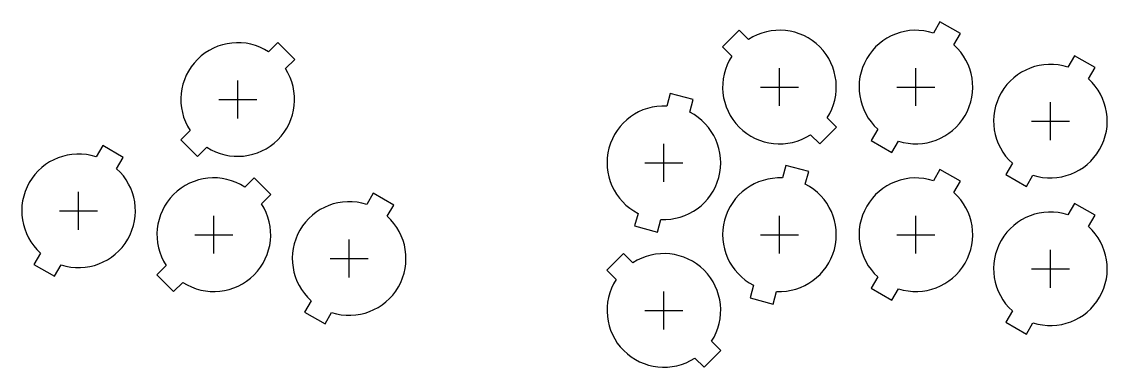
# Model space of a CAD drawing. Header units: millimetres. Extents: x -41 to 189, y -28 to 45.
import ezdxf

# ---------------------------------------------------------------- set-up
doc = ezdxf.new("R2010")
doc.units = ezdxf.units.MM
doc.layers.add('BUTTONS', color=1, linetype='Continuous')
doc.layers.add('REFERENCE', color=8, linetype='Continuous')

msp = doc.modelspace()

# ---------------------------------------------------------------- linework, layer by layer
at = {"layer": 'BUTTONS'}
for points in [[(151.9, 42.61, 0.809427), (140.17, 22.29), (138.78, 19.89), (143.12, 17.39), (144.5, 19.79, 0.809427), (156.23, 40.11), (157.62, 42.51), (153.28, 45.01)], [(109.33, 37.73, 0.809427), (125.93, 21.13), (127.89, 19.18), (131.42, 22.71), (129.47, 24.67, 0.809427), (112.87, 41.27), (110.91, 43.22), (107.38, 39.69)], [(11.57, 38.63, 0.809427), (-5.03, 22.03), (-6.99, 20.07), (-3.45, 16.54), (-1.5, 18.49, 0.809427), (15.1, 35.09), (17.06, 37.04), (13.52, 40.58)], [(180.3, 35.41, 0.809427), (168.57, 15.09), (167.18, 12.69), (171.52, 10.19), (172.9, 12.59, 0.809427), (184.63, 32.91), (186.02, 35.31), (181.68, 37.81)], [(95.62, 27.18, 0.809427), (89.55, 4.51), (88.83, 1.84), (93.66, 0.55), (94.38, 3.22, 0.809427), (100.45, 25.89), (101.17, 28.56), (96.34, 29.85)], [(-24.86, 16.45, 0.809427), (-36.59, -3.88), (-37.97, -6.27), (-33.64, -8.77), (-32.26, -6.38, 0.809427), (-20.53, 13.95), (-19.14, 16.34), (-23.47, 18.84)], [(120.02, 11.98, 0.809427), (113.95, -10.69), (113.23, -13.36), (118.06, -14.65), (118.78, -11.98, 0.809427), (124.85, 10.69), (125.57, 13.36), (120.74, 14.65)], [(151.9, 11.41, 0.809427), (140.17, -8.91), (138.78, -11.31), (143.12, -13.81), (144.5, -11.41, 0.809427), (156.23, 8.91), (157.62, 11.31), (153.28, 13.81)], [(6.53, 10.07, 0.809427), (-10.07, -6.53), (-12.02, -8.49), (-8.49, -12.02), (-6.53, -10.07, 0.809427), (10.07, 6.53), (12.02, 8.49), (8.49, 12.02)], [(32.26, 6.38, 0.809427), (20.53, -13.95), (19.14, -16.34), (23.47, -18.84), (24.86, -16.45, 0.809427), (36.59, 3.88), (37.97, 6.27), (33.64, 8.77)], [(180.3, 4.21, 0.809427), (168.57, -16.11), (167.18, -18.51), (171.52, -21.01), (172.9, -18.61, 0.809427), (184.63, 1.71), (186.02, 4.11), (181.68, 6.61)], [(84.93, -9.47, 0.809427), (101.53, -26.07), (103.49, -28.02), (107.02, -24.49), (105.07, -22.53, 0.809427), (88.47, -5.93), (86.51, -3.98), (82.98, -7.51)]]:
    msp.add_lwpolyline(points, format="xyb", close=True, dxfattribs=at)
at = {"layer": 'REFERENCE'}
for p, q in [((119.4, 27.2), (119.4, 35.2)), ((148.2, 27.2), (148.2, 35.2)), ((5.04, 24.56), (5.04, 32.56)), ((115.4, 31.2), (123.4, 31.2)), ((144.2, 31.2), (152.2, 31.2)), ((1.04, 28.56), (9.04, 28.56)), ((176.6, 20), (176.6, 28)), ((172.6, 24), (180.6, 24)), ((95, 11.2), (95, 19.2)), ((91, 15.2), (99, 15.2)), ((-28.56, 1.04), (-28.56, 9.04)), ((-32.56, 5.04), (-24.56, 5.04)), ((0, -4), (0, 4)), ((119.4, -4), (119.4, 4)), ((148.2, -4), (148.2, 4)), ((-4, 0), (4, 0)), ((115.4, 0), (123.4, 0)), ((144.2, 0), (152.2, 0)), ((28.56, -9.04), (28.56, -1.04)), ((176.6, -11.2), (176.6, -3.2)), ((24.56, -5.04), (32.56, -5.04)), ((172.6, -7.2), (180.6, -7.2)), ((95, -20), (95, -12)), ((91, -16), (99, -16))]:
    msp.add_line(p, q, dxfattribs=at)

doc.saveas('drawing.dxf')
